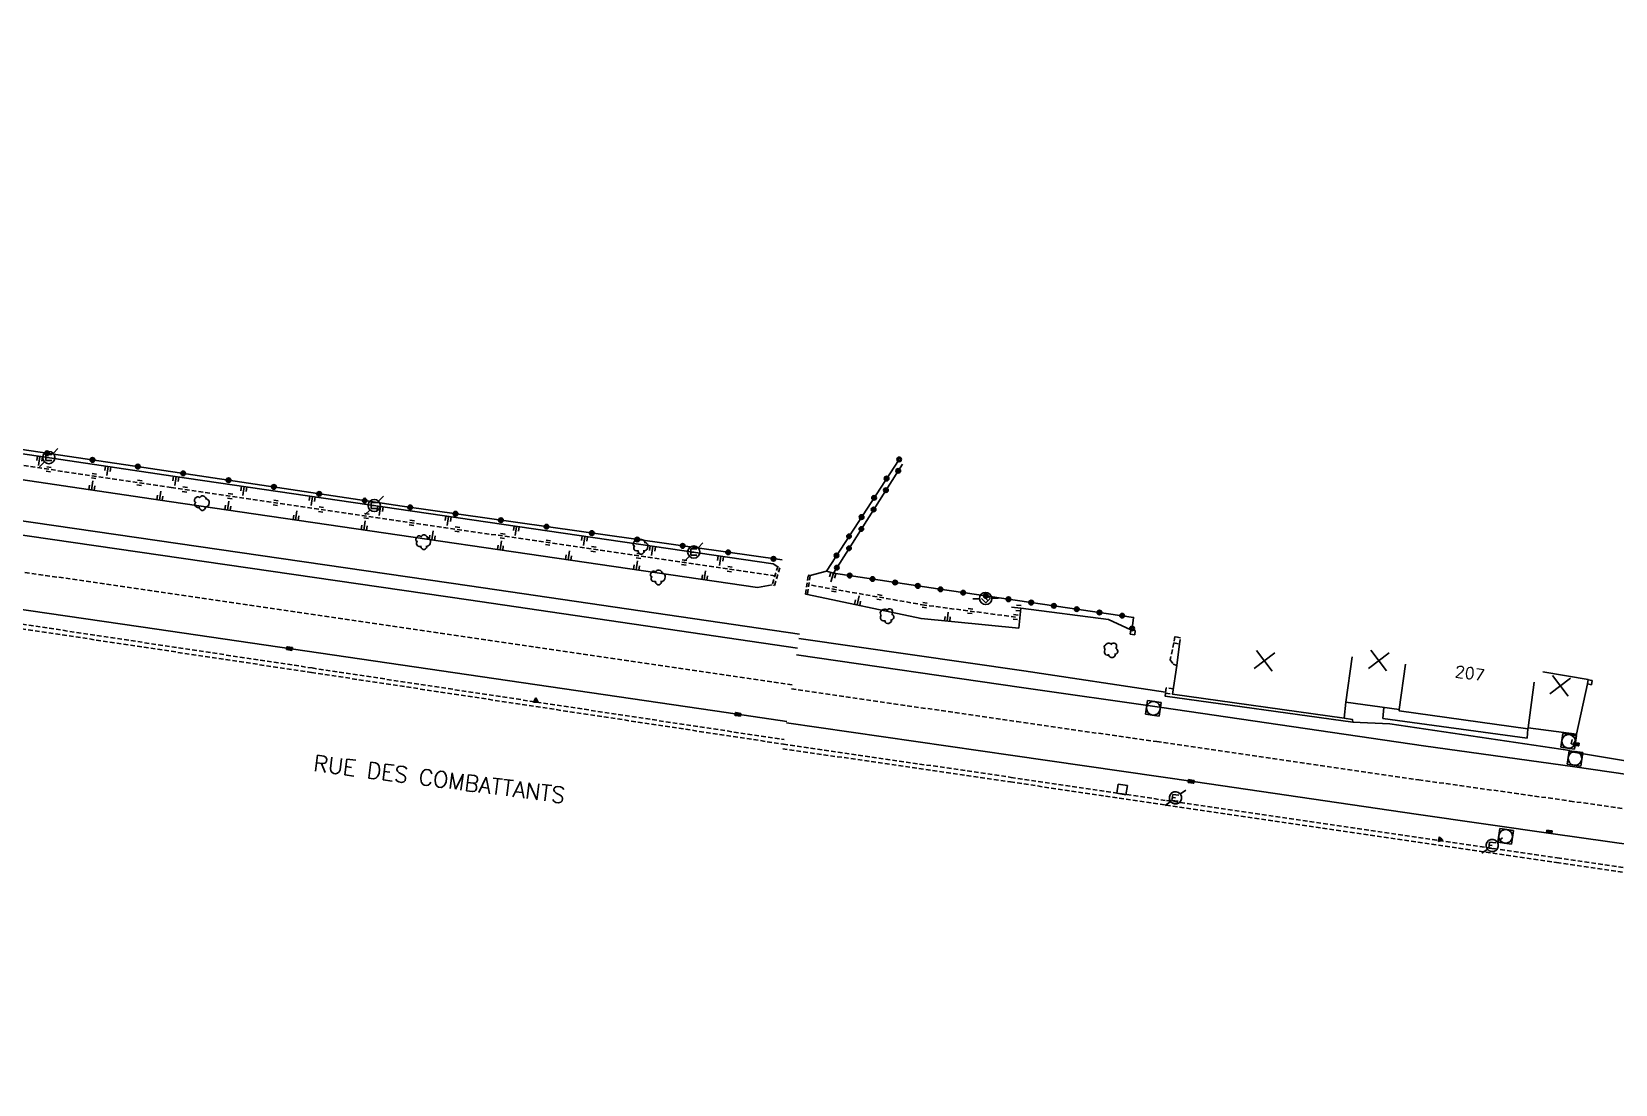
# Model space of a CAD drawing. Header units: millimetres. Extents: x 103999 to 105000, y 137999 to 138988.
# Drawn here: x 104407.9 to 104580.5, y 138197.2 to 138312 of the extents above; entities that cross this region are included whole.
import ezdxf
from ezdxf.enums import TextEntityAlignment as Align

# ---------------------------------------------------------------- set-up
doc = ezdxf.new("R2010")
doc.units = ezdxf.units.MM
doc.linetypes.add('DASHED', pattern=[0.75, 0.5, -0.25])
doc.layers.get('0').update_dxf_attribs({"linetype": 'CONTINUOUS'})
for name, color, linetype in [('W0001', 6, 'DASHED'), ('W0008', 7, 'CONTINUOUS'), ('W0100', 7, 'CONTINUOUS'), ('W0112', 1, 'DASHED'), ('W0211', 2, 'CONTINUOUS'), ('W0220', 5, 'DASHED'), ('W0300', 7, 'CONTINUOUS'), ('W0322', 7, 'CONTINUOUS'), ('W0334', 7, 'CONTINUOUS'), ('W0400', 7, 'CONTINUOUS'), ('W0420', 7, 'CONTINUOUS'), ('W0471', 7, 'CONTINUOUS'), ('W0851', 7, 'CONTINUOUS'), ('W0989', 7, 'CONTINUOUS'), ('W0991', 7, 'CONTINUOUS'), ('W1102', 7, 'CONTINUOUS')]:
    doc.layers.add(name, color=color, linetype=linetype)
doc.styles.get("Standard").update_dxf_attribs({"font": 'romans.shx', "width": 0.85})

# ---------------------------------------------------------------- blocks, each defined once
blk = doc.blocks.new('t211o')
at = {"color": 0, "linetype": 'Continuous'}
for p, q in [((-0.29, 0.5), (-0.29, 0)), ((0, 1), (0, 0)), ((0.29, 0.5), (0.29, 0))]:
    blk.add_line(p, q, dxfattribs=at)
blk = doc.blocks.new('t322o')
at = {"color": 0, "linetype": 'Continuous'}
for radius in [0.25, 0.15]:
    blk.add_circle((0, 0), radius, dxfattribs=at)
blk = doc.blocks.new('t220o')
at = {"color": 0, "linetype": 'Continuous'}
for p, q in [((-0.25, 0.25), (0.25, 0.25)), ((-0.25, -0.25), (0.25, -0.25))]:
    blk.add_line(p, q, dxfattribs=at)
blk = doc.blocks.new('T471')
for p, q in [((-0.333334, 0.333334), (-0.333334, -0.333334)), ((-0.333334, 0.333334), (0.333334, 0.333334)), ((-0.333334, 0), (0, 0)), ((0.500001, 0.500001), (1.000002, 1.000002)), ((-0.500001, -0.500001), (-1.000002, -1.000002)), ((-0.333334, -0.333334), (0.333334, -0.333334))]:
    blk.add_line(p, q)
blk.add_ellipse((0, 0), major_axis=(0.471405, 0.471405), ratio=1, start_param=5.4977871438, end_param=11.780972451)
blk = doc.blocks.new('T300')
for p, q in [((-0.8, 0.51), (-0.86, 0.34)), ((-0.86, 0.34), (-0.86, 0.17)), ((-0.86, 0.17), (-0.74, 0.06)), ((-0.69, 0.63), (-0.8, 0.51)), ((-0.8, -0.06), (-0.74, 0.06)), ((-0.74, 0.06), (-0.69, 0.11)), ((-0.57, 0.69), (-0.69, 0.63)), ((-0.46, 0.69), (-0.57, 0.69)), ((-0.29, 0.63), (-0.46, 0.69)), ((-0.29, 0.63), (-0.17, 0.74)), ((-0.23, 0.57), (-0.29, 0.63)), ((-0.17, 0.74), (-0.06, 0.8)), ((-0.06, 0.8), (0.06, 0.8)), ((0.06, 0.8), (0.23, 0.74)), ((0.23, 0.74), (0.34, 0.63)), ((0.34, 0.63), (0.4, 0.51)), ((0.46, 0.46), (0.34, 0.46)), ((0.4, 0.51), (0.4, 0.46)), ((0.57, 0.4), (0.46, 0.46)), ((0.57, 0.4), (0.69, 0.29)), ((0.69, 0.29), (0.74, 0.17)), ((0.74, 0.06), (0.69, -0.17)), ((0.74, 0.17), (0.74, 0.06)), ((-0.8, -0.17), (-0.8, -0.06)), ((-0.8, -0.23), (-0.8, -0.17)), ((-0.74, -0.34), (-0.8, -0.23)), ((-0.69, -0.4), (-0.74, -0.34)), ((-0.51, -0.46), (-0.69, -0.4)), ((-0.4, -0.46), (-0.51, -0.46)), ((-0.4, -0.46), (-0.34, -0.46)), ((-0.34, -0.46), (-0.34, -0.4)), ((-0.34, -0.51), (-0.34, -0.46)), ((-0.29, -0.63), (-0.34, -0.51)), ((-0.17, -0.74), (-0.29, -0.63)), ((-0.06, -0.8), (-0.17, -0.74)), ((0.06, -0.8), (-0.06, -0.8)), ((0.17, -0.74), (0.06, -0.8)), ((0.23, -0.69), (0.17, -0.74)), ((0.29, -0.46), (0.23, -0.46)), ((0.29, -0.63), (0.23, -0.69)), ((0.46, -0.4), (0.29, -0.46)), ((0.34, -0.51), (0.29, -0.63)), ((0.34, -0.51), (0.34, -0.46)), ((0.57, -0.34), (0.46, -0.4)), ((0.63, -0.29), (0.57, -0.34)), ((0.69, -0.17), (0.63, -0.29))]:
    blk.add_line(p, q)
blk = doc.blocks.new('T400')
for p, q in [((-0.15, 0.3), (0.15, 0.3)), ((-0.15, -0.25), (-0.15, 0.3)), ((-0.15, 0.15), (0.15, 0.15)), ((-0.15, 0), (0.15, 0)), ((0.15, 0.3), (0.15, -0.25)), ((-0.15, -0.15), (0.15, -0.15)), ((-0.15, -0.25), (-0.15, -0.3)), ((-0.15, -0.3), (0.15, -0.3)), ((0.15, -0.3), (0.15, -0.25))]:
    blk.add_line(p, q)
blk = doc.blocks.new('T851')
for p, q in [((-0.25, -0.15), (0, 0.32)), ((0, 0.32), (0.25, -0.15)), ((-0.25, -0.15), (0.25, -0.15))]:
    blk.add_line(p, q)
for major_axis in [(-0.106, 0.106), (-0.0354, 0.0354), (-0.0236, 0.0236)]:
    blk.add_ellipse((0, 0), major_axis=major_axis, ratio=1, start_param=3.926991, end_param=10.210176)
blk = doc.blocks.new('T420')
for p, q in [((0.75, 0.75), (-0.75, 0.75)), ((-0.75, 0.75), (-0.75, -0.75)), ((0.75, 0.75), (0.75, -0.75)), ((0.75, -0.75), (-0.75, -0.75))]:
    blk.add_line(p, q)
blk.add_ellipse((0, 0), major_axis=(-0.53, 0.53), ratio=1, start_param=3.926991, end_param=10.210176)
blk = doc.blocks.new('t112o')
at = {"color": 0, "linetype": 'Continuous'}
for p, q in [((-0.5, 0.5), (0.5, 0.5)), ((-0.5, -0.5), (-0.5, 0.5)), ((0.5, 0.5), (0.5, -0.5)), ((0.5, -0.5), (-0.5, -0.5))]:
    blk.add_line(p, q, dxfattribs=at)
blk = doc.blocks.new('t991o')
at = {"color": 0, "linetype": 'Continuous'}
for p, q in [((-1, 1), (1, -1)), ((-1, -1), (1, 1))]:
    blk.add_line(p, q, dxfattribs=at)

msp = doc.modelspace()

# ---------------------------------------------------------------- linework, layer by layer
at = {"layer": 'W0001', "flags": 128}
msp.add_lwpolyline([(104490.78, 138240.78), (104415.25, 138251.87), (104330.26, 138264.13), (104257.85, 138274.62), (104237.3, 138277.77), (104201.55, 138282.86), (104184.06, 138285.43), (104170.98, 138287.42), (104000, 138311.97)], dxfattribs=at)
at = {"layer": 'W0001'}
msp.add_lwpolyline([(104490.71, 138240.35), (104515.26, 138236.77), (104530.52, 138234.59), (104559.06, 138230.43), (104575.54, 138228.12), (104589.26, 138226.13)], dxfattribs=at)
at = {"layer": 'W0008'}
msp.add_lwpolyline([(104239.48, 138308.86), (104235.04, 138300.46, 0.022358), (104234.82, 138299.99, 0.006997), (104234.21, 138298.46, 0.045806), (104233.76, 138296.87, 0.031485), (104233.46, 138294.49, 0.047898), (104233.53, 138292.56, 0.036676), (104234.05, 138290.1, 0.036865), (104234.74, 138288.21, 0.036481), (104235.72, 138286.43, 0.051278), (104237.27, 138284.48, 0.058758), (104238.97, 138283.11, 0.031349), (104241.07, 138281.97, 0.043043), (104242.71, 138281.38, 0.009574), (104245.38, 138280.72, 0.019843), (104246.69, 138280.48), (104264.64, 138277.88), (104332.07, 138268.01), (104383.58, 138260.48), (104455.52, 138250.04), (104491.36, 138244.77)], format="xyb", dxfattribs=at)
for points in [[(104238.97, 138283.11), (104334.69, 138269.17), (104383.03, 138262.11), (104455.62, 138251.59), (104491.57, 138246.3)], [(104491.26, 138244.06), (104515.79, 138240.48), (104531.06, 138238.3), (104559.59, 138234.15), (104576.07, 138231.84), (104589.8, 138229.85)], [(104490.17, 138236.63), (104514.84, 138233.07), (104534.72, 138230.21), (104558.79, 138226.69), (104573.72, 138224.54), (104588.38, 138222.47)]]:
    msp.add_lwpolyline(points, dxfattribs=at)
at = {"layer": 'W0008', "flags": 128}
msp.add_lwpolyline([(104490.19, 138236.79), (104483.59, 138237.75), (104421.54, 138246.85), (104384.08, 138252.3), (104338.85, 138258.93)], dxfattribs=at)
at = {"layer": 'W0100'}
msp.add_lwpolyline([(104532.98, 138245.24), (104532.7, 138242.88), (104532.23, 138239.75), (104550.93, 138237.16), (104551.13, 138238.88), (104556.91, 138238.08), (104556.92, 138237.95), (104570.95, 138235.99), (104570.98, 138236.11), (104576.26, 138235.4), (104577.45, 138240.89), (104577.53, 138241.36), (104572.6, 138242.21)], dxfattribs=at)
at = {"layer": 'W0112'}
for points in [[(104263.94, 138258.1), (104251.03, 138266.89), (104252.17, 138270.64), (104285.66, 138265.6), (104327.77, 138259.32), (104383.88, 138250.87), (104438.47, 138242.62), (104489.9, 138234.81)], [(104264.22, 138258.51), (104251.61, 138267.09), (104252.52, 138270.08), (104285.59, 138265.1), (104327.7, 138258.82), (104383.81, 138250.37), (104438.39, 138242.13), (104489.83, 138234.32)], [(104532.37, 138245.35), (104531.98, 138243.52), (104532.29, 138243.03), (104532.7, 138242.88)], [(104577.45, 138240.89), (104577.89, 138240.8), (104577.97, 138241.24), (104577.53, 138241.33)], [(104489.76, 138233.82), (104514.56, 138230.2), (104531.52, 138227.67), (104563.41, 138222.99), (104574.09, 138221.41), (104587.83, 138219.41), (104616.97, 138214.43), (104626.24, 138209.33), (104634.07, 138205.18), (104632.63, 138202.29)], [(104489.83, 138234.32), (104514.63, 138230.7), (104531.59, 138228.17), (104563.49, 138223.49), (104574.16, 138221.91), (104587.91, 138219.91), (104617.14, 138214.9), (104626.48, 138209.77), (104634.73, 138205.4), (104633.08, 138202.06)]]:
    msp.add_lwpolyline(points, dxfattribs=at)
at = {"layer": 'W0112', "flags": 128}
msp.add_lwpolyline([(104488.86, 138251.61), (104489.45, 138253.6), (104489.22, 138253.65), (104488.62, 138251.67)], close=True, dxfattribs=at)
at = {"layer": 'W0112'}
for points in [[(104492.76, 138252.69), (104492.45, 138250.64), (104492.22, 138250.67), (104492.53, 138252.72)], [(104527.68, 138246.78), (104528.17, 138246.71), (104528.11, 138246.23), (104527.62, 138246.29)], [(104532.37, 138245.35), (104532.98, 138245.24), (104533.1, 138245.92), (104532.49, 138246.04)], [(104532.32, 138240.34), (104531.53, 138240.46), (104531.47, 138239.86), (104532.23, 138239.75)], [(104576.26, 138235.4), (104576.01, 138234.28), (104575.67, 138234.35), (104575.91, 138235.45)]]:
    msp.add_lwpolyline(points, close=True, dxfattribs=at)
at = {"layer": 'W0211'}
for points in [[(104252.97, 138288.31), (104275.97, 138285.38), (104356.13, 138273.5), (104423.31, 138263.53), (104488.7, 138253.96), (104489.22, 138253.65)], [(104488.62, 138251.67), (104487, 138251.38), (104422.9, 138260.76), (104355.72, 138270.73), (104275.58, 138282.6), (104252.66, 138285.52)], [(104495.27, 138252.96), (104494.52, 138253.18), (104492.76, 138252.69)], [(104515.69, 138249.13), (104515.47, 138246.96), (104504.84, 138248), (104492.45, 138250.64)], [(104527.68, 138246.78), (104525.26, 138247.89), (104515.69, 138249.13)]]:
    msp.add_lwpolyline(points, dxfattribs=at)
at = {"layer": 'W0220'}
for points in [[(104488.92, 138252.66), (104423.13, 138262.29), (104355.95, 138272.26), (104275.79, 138284.13), (104252.13, 138287.15)], [(104515.13, 138248.17), (104505.21, 138249.47), (104492.61, 138251.68)]]:
    msp.add_lwpolyline(points, dxfattribs=at)
at = {"layer": 'W0322'}
for points in [[(104361.16, 138283.05), (104355.68, 138274.11), (104371.73, 138271.62), (104420.15, 138264.47), (104448.3, 138260.25), (104489.68, 138254.39)], [(104502.44, 138265.35), (104494.52, 138253.18)], [(104527.82, 138246.92), (104527.99, 138248.13), (104506.67, 138251.23), (104495.27, 138252.96), (104502.8, 138264.85)]]:
    msp.add_lwpolyline(points, dxfattribs=at)
at = {"layer": 'W0334'}
for points in [[(104491.51, 138245.83), (104516.02, 138242.31), (104531.48, 138239.98)], [(104531.47, 138239.86), (104531.43, 138239.54), (104551.87, 138236.73), (104555.9, 138236.55), (104575.51, 138233.61), (104575.5, 138233.51), (104582.46, 138232.36), (104606.71, 138228.74), (104614.79, 138226.85), (104622.99, 138223.75), (104630.5, 138219.97), (104633.41, 138218.07), (104641.17, 138212.65), (104656.6, 138202.06), (104676.07, 138188.54), (104697.56, 138173.73), (104698.42, 138171.71)], [(104551.87, 138236.73), (104551.86, 138237), (104550.93, 138237.16)], [(104555.24, 138238.31), (104555.15, 138237.13), (104570.87, 138234.98), (104570.95, 138235.99)]]:
    msp.add_lwpolyline(points, dxfattribs=at)
at = {"layer": 'W1102'}
for p, q in [((104551.13, 138238.88), (104551.82, 138243.83)), ((104556.91, 138238.08), (104557.6, 138243.03)), ((104570.98, 138236.11), (104571.64, 138241.07))]:
    msp.add_line(p, q, dxfattribs=at)

# ---------------------------------------------------------------- block references
at = {"layer": 'W0112', "rotation": 351.5186391215381}
msp.add_blockref('t112o', (104526.74, 138229.38), dxfattribs=at)
at = {"layer": 'W0211'}
for p, rotation in [((104408.82, 138265.68), 171.5518245607558), ((104416.24, 138264.58), 171.5518245607394), ((104414.43, 138262.01), 351.5518245606037), ((104423.65, 138263.48), 171.6750062685499), ((104421.84, 138260.91), 351.5518245605695), ((104431.08, 138262.39), 171.6750062685322), ((104438.5, 138261.31), 171.6750062685322), ((104429.26, 138259.82), 351.6750062687008), ((104436.68, 138258.74), 351.6750062686831), ((104445.92, 138260.22), 171.6750062685334), ((104444.1, 138257.65), 351.6750062686843), ((104453.34, 138259.13), 171.675006268531), ((104460.76, 138258.05), 171.6750062684992), ((104451.53, 138256.57), 351.6750062686843), ((104458.95, 138255.48), 351.6750062686666), ((104468.18, 138256.96), 171.6750062685499), ((104475.6, 138255.88), 171.6750062685499), ((104466.37, 138254.4), 351.6750062687174), ((104473.79, 138253.31), 351.6750062686666), ((104483.02, 138254.79), 171.6750062685664), ((104481.21, 138252.22), 351.6750062686831), ((104495.27, 138252.96), 163.8362544096987), ((104497.86, 138249.49), 347.9821837129487), ((104515.69, 138249.13), 83.98340125186974), ((104507.68, 138247.72), 354.4203565246849)]:
    msp.add_blockref('t211o', p, dxfattribs=dict(at, rotation=rotation))
at = {"layer": 'W0220'}
for p, rotation in [((104409.76, 138264.27), 171.551824561305), ((104414.71, 138263.54), 171.551824561305), ((104419.66, 138262.8), 171.551824561305), ((104424.6, 138262.07), 171.675006268787), ((104429.55, 138261.35), 171.675006268787), ((104434.5, 138260.62), 171.675006268787), ((104439.44, 138259.9), 171.675006268787), ((104444.39, 138259.18), 171.675006268787), ((104449.34, 138258.45), 171.675006268787), ((104454.29, 138257.73), 171.675006268787), ((104459.23, 138257), 171.675006268787), ((104464.18, 138256.28), 171.675006268787), ((104469.13, 138255.56), 171.675006268787), ((104474.08, 138254.83), 171.675006268787), ((104479.02, 138254.11), 171.675006268787), ((104483.97, 138253.38), 171.675006268787), ((104495.37, 138251.2), 170.0430740094637), ((104500.29, 138250.33), 170.0430740094637), ((104505.22, 138249.47), 172.5261795032146), ((104510.18, 138248.82), 172.5261795032146), ((104515.13, 138248.17), 172.5261795032146)]:
    msp.add_blockref('t220o', p, dxfattribs=dict(at, rotation=rotation))
at = {"layer": 'W0300'}
for p in [(104426.51, 138260.58), (104450.65, 138256.33), (104474.33, 138255.83), (104476.22, 138252.49)]:
    msp.add_blockref('T300', p, dxfattribs=at)
at = {"layer": 'W0300', "rotation": 136.3709370330257}
for p in [(104501.09, 138248.4), (104525.49, 138244.68)]:
    msp.add_blockref('T300', p, dxfattribs=at)
at = {"layer": 'W0322'}
for p, rotation in [((104409.58, 138266.03), 351.6031118955546), ((104414.53, 138265.3), 351.6031118955546), ((104419.48, 138264.57), 351.6031118955546), ((104502.44, 138265.35), 236.9475850726647), ((104424.42, 138263.83), 351.4746977810152), ((104429.37, 138263.09), 351.4746977810152), ((104501.07, 138263.26), 236.9475850726647), ((104502.34, 138264.11), 57.65078268016626), ((104434.31, 138262.35), 351.4746977810152), ((104439.25, 138261.6), 351.4746977810152), ((104444.2, 138260.86), 351.4746977810152), ((104499.71, 138261.16), 236.9475850726647), ((104501, 138262), 57.65078268016626), ((104449.15, 138260.13), 351.9366543444334), ((104454.1, 138259.43), 351.9366543444334), ((104498.35, 138259.07), 236.9475850726647), ((104499.66, 138259.89), 57.65078268016626), ((104459.05, 138258.73), 351.9366543444334), ((104464, 138258.02), 351.9366543444334), ((104498.32, 138257.77), 57.65078268016626), ((104468.95, 138257.32), 351.9366543444334), ((104473.9, 138256.62), 351.9366543444334), ((104478.85, 138255.92), 351.9366543444334), ((104496.98, 138256.97), 236.9475850726647), ((104496.98, 138255.66), 57.65078268016626), ((104483.8, 138255.22), 351.9366543444334), ((104488.75, 138254.52), 351.9366543444334), ((104495.62, 138254.88), 236.9475850726647), ((104495.65, 138253.55), 57.65078268016626), ((104497.05, 138252.69), 171.3693630876646), ((104499.53, 138252.32), 171.3693630876646), ((104502, 138251.94), 171.3693630876646), ((104504.47, 138251.56), 171.3693630876646), ((104506.94, 138251.19), 171.7326582423147), ((104509.42, 138250.83), 171.7326582423147), ((104511.89, 138250.47), 171.7326582423147), ((104514.36, 138250.11), 171.7326582423147), ((104516.84, 138249.75), 171.7326582423147), ((104519.31, 138249.39), 171.7326582423147), ((104521.79, 138249.03), 171.7326582423147), ((104524.26, 138248.67), 171.7326582423147), ((104526.73, 138248.32), 171.7326582423147), ((104527.82, 138246.92), 82.05899119488386)]:
    msp.add_blockref('t322o', p, dxfattribs=dict(at, rotation=rotation))
at = {"layer": 'W0400'}
for p, rotation in [((104436, 138244.73), 261.6662085258566), ((104484.87, 138237.57), 261.8943396782952), ((104576.22, 138234.32), 82.00949458870713), ((104534.26, 138230.26), 81.81720042525674), ((104573.29, 138224.77), 82.00949458870713)]:
    msp.add_blockref('T400', p, dxfattribs=dict(at, rotation=rotation))
at = {"layer": 'W0420'}
for p, rotation in [((104530.15, 138238.23), 351.4611283406078), ((104575.4, 138234.62), 172.4131294666696), ((104576.09, 138232.76), 352.0094945887071), ((104568.53, 138224.27), 351.7892692485614)]:
    msp.add_blockref('T420', p, dxfattribs=dict(at, rotation=rotation))
at = {"layer": 'W0471'}
for p in [(104409.78, 138265.55), (104445.25, 138260.33), (104480.06, 138255.26)]:
    msp.add_blockref('T471', p, dxfattribs=at)
for p, rotation in [((104511.87, 138250.19), 136.3709370330257), ((104532.55, 138228.47), 351.8172004252568), ((104567.07, 138223.27), 351.7892692485614)]:
    msp.add_blockref('T471', p, dxfattribs=dict(at, rotation=rotation))
at = {"layer": 'W0851'}
msp.add_blockref('T851', (104462.86, 138239.06), dxfattribs=at)
at = {"layer": 'W0851', "rotation": 136.3709370330257}
msp.add_blockref('T851', (104561.41, 138223.93), dxfattribs=at)
at = {"layer": 'W0991'}
for p, rotation in [((104542.25, 138243.4), 82.06938649526587), ((104554.71, 138243.43), 82.06938649518666), ((104574.48, 138240.67), 82.0453196433434)]:
    msp.add_blockref('t991o', p, dxfattribs=dict(at, rotation=rotation))

# ---------------------------------------------------------------- texts
at = {"layer": 'W0989'}
msp.add_text('RUE DES COMBATTANTS', height=1.75, rotation=352.6095, dxfattribs=at).set_placement((104438.55, 138231.41))
at = {"layer": 'W0991'}
msp.add_text('207', height=1.25, rotation=352.0453, dxfattribs=at).set_placement((104564.62, 138242.05), align=Align.MIDDLE)

doc.saveas('drawing.dxf')
